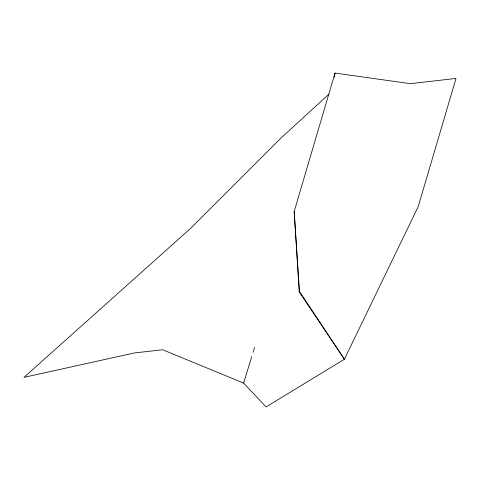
<?xml version="1.0" encoding="UTF-8"?>
<svg xmlns="http://www.w3.org/2000/svg" width="480" height="480" viewBox="0 0 480 480"><rect width="100%" height="100%" fill="white"/><g stroke="black" fill="none" stroke-linecap="round" stroke-linejoin="round"><path stroke-width="0.72" d="M334.218 77.352L335.004 73.056L410.37 83.682L456 78.426L418.254 206.502L344.4 359.25L266.076 406.944L243.606 383.07L162.642 349.758L134.544 352.92L24 377.364L190.38 228.564L281.118 137.928L328.848 94.194M294.18 211.524L299.466 291.39L344.4 359.25L299.214 291.9L294.18 211.524L335.004 73.056M243.606 383.07L251.754 356.652M253.074 352.374L254.616 347.376"/></g></svg>
